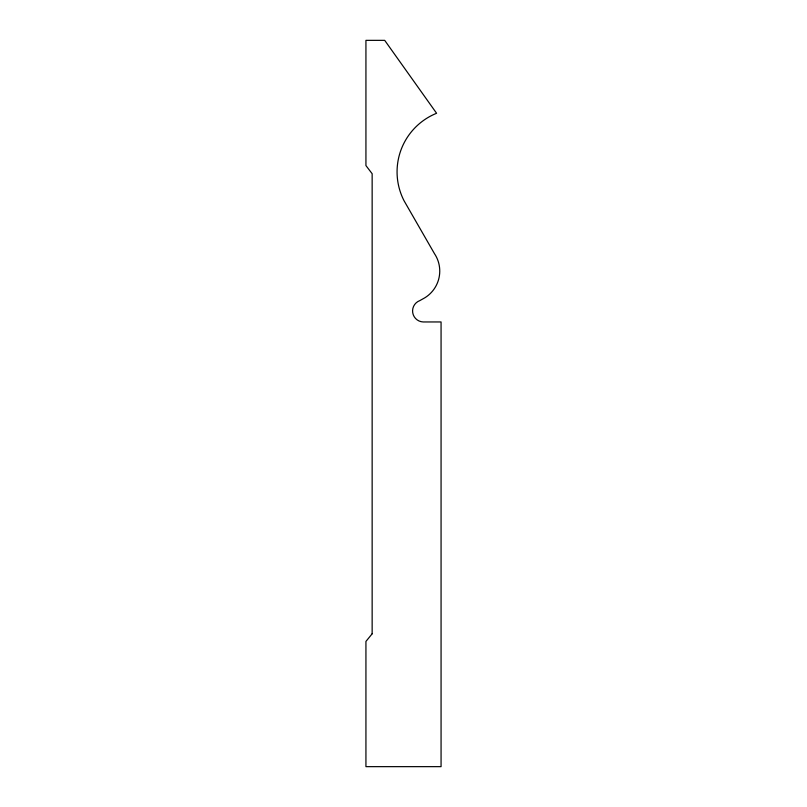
<?xml version="1.0" encoding="UTF-8"?>
<svg xmlns="http://www.w3.org/2000/svg" width="807" height="807" viewBox="0 0 807 807"><rect width="100%" height="100%" fill="white"/><g stroke="black" fill="none" stroke-linecap="round" stroke-linejoin="round"><path stroke-width="1.21" d="M372.148 633.808L365.934 641.424L365.934 766.65L441.066 766.65L441.066 321.953L423.13 321.953A11.005 11.005 0 0 1 419.761 300.638L424.926 297.743A31.392 31.392 0 0 0 434.438 253.6L404.065 200.782A63.208 63.208 0 0 1 436.587 113.273L384.697 40.35L365.934 40.35L365.934 165.576L372.148 173.717L372.148 633.808"/></g></svg>
